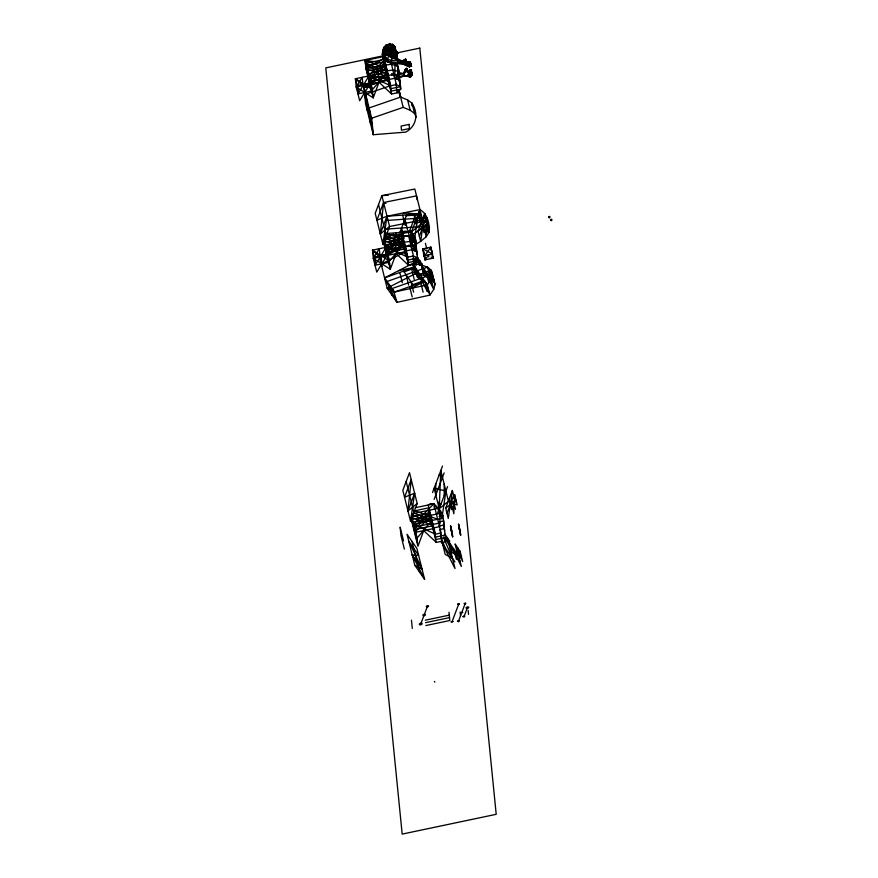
<?xml version="1.0" encoding="UTF-8"?>
<svg xmlns="http://www.w3.org/2000/svg" width="878" height="878" viewBox="0 0 878 878"><rect width="100%" height="100%" fill="white"/><g stroke="black" fill="none" stroke-linecap="round" stroke-linejoin="round"><path stroke-width="1.32" d="M389.645 56.455L389.075 54.074L383.423 54.853L384.729 67.979L390.008 87.701L389.184 79.448L394.793 78.274L395.012 65.06L394.134 62.514M402.958 236.434L405.373 252.919L404.154 248.397L402.958 236.434L408.61 235.666L411.892 249.659L416.743 251.591L416.995 254.06L416.271 248.046C413.725 244.589 408.797 246.191 405.362 246.839L407.096 259.098L406.273 250.845L411.892 249.659L412.1 236.456L411.222 233.91M433.897 527.854L439.505 526.668C440.218 518.733 441.074 509.196 433.853 503.829L430.407 503.807L428.201 505.015L435.466 534.153L441.085 532.979L433.853 503.829L415.096 507.769M409.752 66.816L407.041 65.641L407.798 64.226L407.425 61.701C399.852 61.35 392.246 58.431 385.903 54.414L384.718 55.226L384.191 57.805L387.428 62.009L390.919 63.117L403.123 64.248L409.752 66.816L403.079 63.82M382.665 54.623L382.643 57.07L383.96 59.627L383.423 54.853L389.075 54.074L390.392 56.642L394.595 55.775L397.13 56.697L397.207 59.232L396.988 52.889M411.683 75.267L411.65 74.356L408.731 73.741L412.056 73.269L411.804 72.205L408.544 72.633L408.171 76.342C416.117 78.34 402.201 73.598 411.947 74.784C401.257 75.684 418.806 75.53 408.83 73.95C405.12 78.043 415.02 77.264 408.446 75.332L408.105 76.287L404.275 75.815L398.645 76.627M411.76 75.19C412.287 74.136 410.827 75.991 409.664 75.091M411.398 64.5L411.102 63.589L407.71 62.821L407.074 65.378L409.488 66.607L403.979 62.909L403.639 61.449L407.71 62.821L407.776 64.105L411.145 64.851L411.003 64.116L407.611 63.293L407.425 61.701L403.035 61.361L388.35 54.645L385.903 54.414L384.619 55.599L384.948 56.938L384.191 57.805L387.428 62.009M408.391 62.667L410.311 62.832L410.487 62.129L407.524 61.833L407.546 62.986L410.311 62.832L410.487 62.129L404.33 61.581L404.549 62.722L410.75 65.883L410.827 65.104L404.637 62.459L397.767 63.227L386.814 60.845L388.603 56.324L389.854 55.72L390.48 56.796L389.733 56.455M453.355 497.925L454.606 494.61L453.827 513.74L451.27 503.456L452.104 501.239M394.277 50.737L393.926 46.183C390.194 42.945 397.119 48.378 395.517 50.639L397.701 53.119L396.406 55.204L397.141 58.672L396.088 58.749M407.787 62.953L407.425 64.939C419.618 69.581 400.895 60.922 411.189 64.555C411.409 61.745 400.566 63.49 404.132 60.077C405.735 57.904 406.92 60.593 405.054 61.46L405.779 62.009L404.132 60.077L404.462 61.021M397.372 63.918L398.085 59.166M396.626 63.907L398.294 67.255L397.975 71.48M410.684 76.463L404.549 76.035L399.172 77.407L399.644 76.759M402.936 62.415L403.035 61.361L405.779 59.298L405.998 60.352L405.548 59.221L405.987 59.649L403.639 61.449L407.524 61.833M387.253 229.026L423.646 226.447L429.551 227.885L427.312 223.758L422.527 219.884L414.833 189.022L381.875 195.662L375.202 213.343L382.896 244.205L412.506 246.4L420.639 241.417L426.214 236.731L429.166 232.22C429.902 223.989 427.608 214.034 419.958 209.59L387.011 216.24L376.914 220.202L383.587 202.522L416.534 195.882L417.127 199.756M384.619 55.599L387.154 58.793C391.983 62.173 405.932 59.397 407.403 64.785C405.636 65.773 411.42 65.685 410.827 65.104L410.75 65.883M403.123 64.248L403.145 61.449L403.254 62.953L409.785 66.519L407.392 64.566L407.82 63.754M419.245 211.488L422.527 219.884L389.569 226.524L380.328 233.91L383.587 202.522L385.991 203.389M417.193 503.533L407.952 510.919L411.211 479.531L404.528 497.211L414.625 493.249L410.52 521.214L402.826 490.352L409.499 472.671L417.193 503.533L410.52 521.214M394.562 48.927L395.133 46.786L392.499 44.537L386.111 44.976L382.665 49.914L382.643 57.07M384.674 62.272L384.355 64.851L385.113 62.821M405.68 60.055L405.779 59.298M407.162 64.983L409.488 66.607L409.642 66.026L409.444 66.904L407.194 65.411L407.293 64.632M410.311 62.832L410.125 61.57L410.344 62.536L407.458 62.36M410.158 62.459L410.256 61.69M415.711 251.108C416.918 245.434 416.567 238.959 413.033 234.119M409.938 73.532C417.215 72.281 402.102 73.972 411.091 70.657L410.827 69.768L408.27 71.184C408.072 74.454 412.144 68.725 411.167 70.712C402.761 76.134 418.488 65.872 406.733 71.579L405.998 71.118L406.909 68.912C405.164 66.662 402.223 76.408 405.263 75.87M395.133 235.008L411.606 231.693L420.858 224.296L418.29 214.012L387.011 216.24L382.896 244.205L389.569 226.524L381.875 195.662L388.394 195.201M410.893 233.581L414.175 241.977L418.29 214.012L403.485 212.915M424.743 213.464L420.639 241.417L418.071 231.133L424.743 213.464L427.312 223.758L418.071 231.133L409.938 236.116L385.716 234.316M452.368 490.473L448.252 518.426L445.695 508.142L452.368 490.473L454.925 500.767L445.695 508.142M365.676 94.22L370.746 124.435L371.657 118.223L363.964 87.361L387.933 79.119L363.964 87.361L365.61 103.867L373.304 134.718L405.658 132.128C416.874 126.223 418.608 113.361 412.012 103.209L407.601 99.927L400.631 97.085L369.1 107.939L367.322 110.727L365.676 94.22L389.931 85.879M390.919 63.117L392.345 56.982L392.192 58.014M408.61 235.666L415.085 237.664L415.689 242.778L413.834 250.373M384.794 62.239L384.355 64.851L383.532 56.609L385.244 59.616L384.279 60.791L382.38 54.502M412.462 233.669C416.139 238.377 415.415 244.951 413.011 250.076M406.305 256.014L406.876 256.936M384.191 57.805L384.718 55.226L385.288 55.863L384.169 57.86L385.409 59.386M383.741 49.991L384.257 46.841L386.133 45.634L390.392 45.25L390.984 53.734L390.392 56.642L393.168 53.931C389.843 51.78 384.784 52.669 383.148 56.532L383.39 58.87M450.008 554.753L450.754 551.439M399.084 76.298L397.997 66.267L391.522 64.27L385.87 65.038L383.423 54.853M415.974 257.869L414.284 264.223L408.665 265.397L396.077 253.61L390.326 269.261L373.326 258.406L372.502 250.153L404.429 243.436L389.503 261.007L372.502 250.153L375.927 263.872L386.079 247.3L398.656 234.503M403.759 244.841L379.428 257.287L387.132 288.138L394.42 292.056L427.312 284.845L431.142 279.149L432.492 274.265L431.274 270.27L427.553 267.164L421.297 264.958L413.779 263.74M404.275 75.815L410.805 76.726L408.303 75.837M405.636 70.888L406.69 68.396L404.11 74.125M407.348 61.943L410.487 62.129L407.425 61.701M386.298 58.31L368.99 75.903L358.839 92.475L355.414 78.757L372.415 89.622L387.341 72.04L355.414 78.757L356.238 87.01L373.238 97.864L378.989 82.225L391.577 94.012L397.196 92.827L400.752 89.128L399.655 80.194L396.746 78.987L398.601 71.381L392.872 70.075L387.22 70.8L385.87 65.038L387.066 77.001M404.549 62.722L404.33 61.581L403.211 62.536L410.992 65.85M408.731 73.741L412.056 73.269C413.088 71.316 408.259 74.926 408.468 72.226M406.613 68.341L406.02 71.107L406.788 71.623C420.244 66.882 399.83 74.751 411.113 70.328M380.328 233.91L387.011 216.24M399.885 232.527L406.558 214.847M409.269 231.858L415.942 214.177M419.958 209.59L409.938 236.116L412.506 246.4L411.606 231.693L385.541 233.548M419.355 236.281L426.028 218.611M426.148 219.818L426.982 217.601L387.977 220.378M424.93 231.583L428.266 222.749M407.952 510.919L414.625 493.249M434.138 499.406L444.158 472.891M437.562 513.125L447.582 486.599M446.968 513.29L453.652 495.62M452.554 508.592L455.891 499.758M420.76 623.973L427.443 606.292M452.038 621.745L458.722 604.064M458.503 621.185L465.175 603.526M464.078 616.499L467.414 607.653M395.912 78.68C398.03 73.993 399.128 67.946 396.055 63.457M406.064 71.14C408.193 65.378 404.045 70.24 404.056 73.609L398.634 74.663M407.194 65.411L409.598 66.487M382.38 51.758L386.342 48.795L390.732 48.806L392.554 45.48C386.254 38.939 388.921 50.32 388.921 53.613L390.984 53.734L391.401 57.904L391.347 57.059L392.268 57.838M405.186 71.842L404.264 73.774L398.963 72.545L399.501 73.324M411.628 75.223L411.65 74.356M385.694 55.402L386.232 54.337M398.129 61.548L397.767 63.227L403.979 62.909C404.835 60.483 411.299 65.74 411.036 63.82L407.644 63.073M385.212 68.473L369.814 84.156L359.662 100.729L356.238 87.01L362.208 77.33L363.031 85.583L355.414 78.757M402.311 239.87L386.902 255.542L376.75 272.114L373.326 258.406L379.296 248.726L380.119 256.969L372.502 250.153M397.021 53.371L397.668 52.801L394.178 49.75L394.815 58.464L393.454 57.388L392.817 49.223L393.981 47.631L393.86 45.502L392.488 44.262L392.587 45.184L392.488 44.262M427.377 256.65L425.029 259.855L424.612 255.728L430.889 247.19L433.008 258.176L425.029 259.855L422.9 248.869L430.889 247.19L433.008 258.176L431.076 257.133M403.639 61.449L404.571 60.187L404.495 60.823L403.902 60.384L405.987 59.649M460.105 551.274L457.745 554.457L455.177 544.173L460.105 551.274L462.673 561.558L455.177 544.173M405.801 61.778L405.076 61.262L406.042 60.066L405.406 59.463M432.053 520.445L417.127 538.016L411.464 515.309M404.352 248.068L383.06 240.111L386.079 247.3L407.853 257.144L413.461 255.97L417.599 258.044L417.785 260.579L408.38 262.511L401.422 234.569M384.685 63.117L369.287 78.79L387.626 74.948M384.926 65.587L369.528 81.27L387.878 77.418M401.092 235.194L386.375 250.186L404.725 246.334M402.014 236.983L386.616 252.655L404.967 248.814M435.466 534.153L413.703 524.309L433.853 503.829L433.984 504.51M429.386 511.512L413.988 527.195L432.338 523.343M429.638 513.992L414.24 529.664L432.591 525.823M429.924 516.879L414.526 532.551L432.876 528.699M383.741 57.388L382.369 54.304L384.608 52.131L388.724 50.847L392.993 51.692M396.088 58.167L396.911 57.366L396.691 54.173L393.124 52.943L392.916 50.529L386.43 50.035L382.237 53.075L382.369 54.304M389.141 55.424L390.984 53.734M384.476 49.091L383.664 49.135L384.301 47.094L386.199 45.656L393.86 45.502L394.013 47.708L395.429 49.728L395.605 52.395L394.441 53.404L396.691 54.173L395.791 54.634M418.071 231.133L423.646 226.447L426.214 236.731L426.982 217.601L426.609 221.936L429.166 232.22M396.154 59.056L397.273 58.2L396.746 56.071M406.788 71.623L404.846 70.339L406.909 68.912L405.175 70.569M410.827 69.768L408.391 71.403L408.577 72.183M388.921 53.613L384.816 55.007L384.301 47.094M397.668 52.801L396.285 53.975L396.845 56.62L396.658 55.094L393.168 53.679L393.124 52.943L395.572 52L397.833 53.075L393.026 51.648L392.85 49.234L396.219 50.99L397.888 53.547L397.075 53.898L396.889 51.692L392.916 50.244L392.554 45.48L395.045 47.642L395.517 50.639L394.002 46.874L395.133 46.786L392.543 44.624L393.926 45.832L394.09 48.663L395.451 50.156L394.244 50.287M408.336 71.678L410.926 70.185M383.686 58.541L365.972 68.725L373.238 97.864L368.99 75.903L365.972 68.725L365.149 60.472L383.488 56.609L390.754 85.759L396.373 84.573L400.5 86.659L391.05 88.645L383.785 59.495L365.435 63.359L372.7 92.508M387.527 73.972L369.814 84.156L372.415 89.622L365.149 60.472L384.125 62.931M384.213 239.453L393.465 234.13M404.626 245.368L386.902 255.542L389.503 261.007L384.158 239.584M403.88 60.571L405.812 59.616L405.998 60.352M405.46 251.69L381.14 264.146L382.248 266.462M426.258 283.32L429.88 295.129L427.312 284.845L412.528 263.543L384.564 277.854L396.988 302.339L429.88 295.129L433.71 289.433L435.049 284.549L432.492 274.265L427.553 267.164L387.077 281.487M392.005 288.577L432.492 274.265L430.121 277.448L427.553 267.164L435.049 284.549L433.842 280.554L430.121 277.448L423.854 275.253L415.096 273.826L387.132 288.138L396.988 302.339L393.311 289.729M410.86 288.445L424.853 281.289L427.41 291.573L414.987 267.088L398.546 270.698M393.981 47.631L386.221 47.061L382.665 49.914L382.929 52.471M386.836 55.094L389.075 54.074M384.509 255.487L379.428 257.287L380.668 259.054M413.384 262.961L419.717 260.722L420.858 265.288M404.078 271.84L415.481 267.801M419.969 274.265L431.274 270.27L433.842 280.554M412.945 284.615L424.359 280.576M416.304 117.345L414.57 113.492L410.169 110.211L403.189 107.368L371.657 118.223L373.304 134.718L369.1 107.939L370.746 124.435M399.172 77.407L403.496 75.947M396.691 54.173L395.748 54.447L395.967 57.52L397.086 58.113M391.676 75.058C394.145 74.037 397.514 74.312 399.183 76.649L399.907 82.675L399.15 72.523M408.764 246.455L412.243 245.972M392.696 46.172L393.86 45.502M419.651 264.816L422.263 264.245M449.799 541.265L444.872 534.175L449.053 544.579M419.552 264.849L422.186 264.267L417.259 257.166L420.496 265.266M442.786 525.296L443.895 525.055L443.851 520.917L439.132 521.916M372.952 94.978L365.676 65.839L388.142 61.043M385.069 64.665L365.972 68.725L387.264 76.682M366.971 71.008L385.31 67.145M367.256 73.862L385.596 70.01M395.155 74.586L393.948 74.839L391.522 64.27M356.238 87.01L388.164 80.293M363.964 87.361L369.287 86.242M399.051 81.588L399.775 81.434L400.752 89.128L391.292 91.114L384.026 61.976M384.849 236.731L394.562 234.744M383.818 239.924L402.157 236.061L404.154 248.397M384.059 242.394L402.409 238.531M384.344 245.258L402.684 241.395M413.878 244.413L416.238 243.908L416.512 250.515L415.404 250.757L416.512 250.515L415.382 238.651L412.912 233.8M412.594 248.814L415.162 248.287M373.326 258.406L405.252 251.69L401.4 236.259L402.903 243.59M423.317 252.996L424.612 255.728L432.602 254.049L431.746 250.614M417.599 258.044L408.138 260.042L401.773 234.503M414.076 510.93L428.486 507.901L435.751 537.051L445.212 535.053M412.473 513.74L437.979 508.373M429.781 513.07L411.431 516.933L417.412 540.903M430.769 515.298L439.713 513.465M430.022 515.54L411.683 519.403L417.654 543.383M411.958 522.267L430.308 518.404M439.077 516.483L443.006 515.66L444.136 527.535M413.703 524.309L439.867 518.799M433.041 524.418L439.856 522.981M438.934 526.098L443.895 525.055L444.608 531.069M411.003 518.415L417.95 546.27L423.701 530.619L436.289 542.406L441.897 541.232M425.314 620.197L449.273 615.149M425.567 622.667L449.525 617.629M425.852 625.553L449.81 620.516L448.987 612.262M442.523 466.02L432.514 492.547M399.655 80.194L394.793 78.274L393.904 74.421L388.274 75.442L389.206 84.848M408.72 72.907L412.276 72.654M412.089 72.852L411.881 72.259L408.544 72.633M394.2 49.563L395.418 49.464M396 57.542L397.207 57.443M406.229 215.736L417.95 214.901M414.987 222.76L424.008 222.112M400.214 231.638L411.947 230.804M386.254 70.075L385.42 70.097L386.068 70.174M424.601 579.348L412.188 554.863L418.619 555.346L408.764 541.155L422.044 569.065L414.745 565.147L407.052 534.296L416.907 548.487L424.601 579.348L414.745 565.147M419.717 260.722L414.679 260.294L415.92 262.061M395.133 46.786L392.554 45.48M386.441 68.429L365.149 60.472L369.814 84.156L368.99 75.903L387.966 78.362M389.788 263.894L383.873 240.155L386.902 255.542L386.079 247.3L405.054 249.747M394.441 53.404L396.724 53.745L396.812 54.666M395.967 57.52L393.454 57.388L391.116 54.809L391.215 55.994M390.732 48.806L392.817 49.223M415.096 242.35L409.96 241.472L404.308 242.196L406.273 250.845M407.688 63.699L411.08 64.478L411.178 63.71L411.189 64.555M451.27 503.456L457.175 504.894L454.606 494.61M399.347 92.168L400.708 97.074M391.709 73.631L393.904 74.421M408.808 245.028L410.992 245.818M394.793 78.274L396.746 78.987M365.435 63.359L386.726 71.327M365.676 65.828L386.978 73.796M388.032 234.031L403.529 239.815M384.849 235.622L403.814 242.712M385.102 238.092L404.067 245.192M414.493 510.601L437.661 519.26M413.637 513.059L431.438 519.721M412.715 515.101L431.68 522.201M411.837 517.559L431.965 525.077M411.892 249.659L416.743 251.591L417.84 260.525M410.772 65.521L407.776 64.105M368.99 75.903L390.754 85.759M392.74 47.961L394.09 48.663M425.029 259.855L422.9 248.869L432.602 254.049M431.142 279.149L423.854 275.253L421.297 264.958L431.142 279.149L433.71 289.433L421.297 264.958M458.766 556.158L451.479 552.262L448.91 541.967L458.766 556.158L461.334 566.453L448.91 541.967M413.933 265.573L417.555 277.382L424.853 281.289L394.42 292.056L384.564 277.854L414.987 267.088L415.096 273.826L412.528 263.543M411.277 70.053L410.761 69.713L411.091 70.657M384.169 57.86L386.748 59.572M396.768 55.874L393.245 54.798L393.168 53.931M439.11 474.866L442.49 477.303M437.518 501.843L440.899 504.279M404.132 60.077L405.076 61.262M411.881 72.259L412.056 73.269M403.979 62.909L403.2 61.712L404.44 62.151L403.145 61.449M406.218 68.286L406.92 68.934M415.909 257.452L417.719 259.284M394.013 47.708L396.252 51.341M428.837 272.301L433.765 279.402M415.36 258.834L419.914 265.386M422.581 270.106L432.426 284.296M412.704 267.9L422.57 282.101M403.584 271.126L413.439 285.328M456.461 549.31L461.389 556.411M443.796 537.007L451.511 548.135M450.194 547.115L460.05 561.305M440.767 541.441L454.936 561.854M412.188 554.863L422.044 569.065M434.401 681.471L434.851 682.107M396.439 63.622L398.294 67.255L399.27 73.763M443.006 515.66L440.526 510.809L435.894 506.343L434.105 506.716L434.742 509.306M415.689 242.778L416.238 243.908M458.92 528.326L460.215 531.058L460.632 535.185L458.514 524.199L460.215 531.058M450.93 530.005L452.236 532.737L452.642 536.864L450.524 525.878L452.236 532.737M443.478 537.435L452.466 558.298L445.179 554.391L440.965 537.446M384.992 66.135L385.947 68.374M410.037 61.789L410.344 62.536M413.747 261.392L415.14 264.86M441.382 538.433L445.08 547.652M399.49 92.761L399.26 91.246M399.018 92.464L400.401 97.436L398.952 91.049M412.32 106.304L412.012 103.209L414.57 113.492M407.601 99.927L410.169 110.211M399.073 90.851L403.189 107.368M394.233 75.98L396.373 84.573M395.715 83.684L396.658 87.46M396.274 87.416L396.9 89.94M396.56 90.302L397.196 92.827M425.962 224.592L427.882 232.308M431.581 252.458L432.152 254.741M432.437 255.882L433.008 258.176M384.312 64.862L391.577 94.012M421.407 222.299L423.975 232.582M425.391 243.25L426.818 248.946M428.244 254.664L428.815 256.947M430.022 270.709L432.591 280.993M422.9 248.869L424.612 255.728M414.043 215.176L416.611 225.459M426.214 272.059L428.782 282.343M411.606 231.693L414.175 241.977M408.04 231.09L410.597 241.373M404.923 219.171L407.491 229.454M415.426 261.359L416.381 265.211M420.551 281.926L423.119 292.209M411.321 247.376L413.461 255.97M413.121 256.332L413.747 258.856M402.651 215.121L405.208 225.416M413.362 258.812L413.999 261.326M413.022 259.175L417.555 277.382M401.586 228.006L404.154 238.3M411.683 269.151L414.24 279.434M402.179 234.437L407.853 257.144M406.24 255.663L408.665 265.397M364.787 95.614L372.481 126.476M411.025 281.849L413.593 292.144M409.631 286.667L412.199 296.962M395.967 232.802L398.535 243.085M406.097 274.759L408.665 285.043M399.775 272.476L402.344 282.76M453.575 501.601L455.506 509.317M378.539 204.508L386.232 235.359M449.031 499.308L451.588 509.591M383.412 239.815L390.041 266.374M383.379 241.406L390.326 269.261L386.079 247.3M457.647 547.718L460.204 558.013M389.492 284.955L392.06 295.238M453.838 549.068L456.406 559.352M441.371 535.865L439.801 529.555L444.367 528.6L445.464 537.534L436.004 539.52L428.738 510.37M440.668 534.559L441.612 538.335M430.407 503.807L430.582 504.51M429.024 513.268L436.289 542.406M406.163 481.517L413.856 512.368M411.98 541.397L419.673 572.247M403.551 540.881L400.127 527.162L400.95 535.415L404.374 549.123M389.184 79.448L387.22 70.8L388.285 81.533M458.514 524.199L460.632 535.185M450.524 525.878L452.642 536.864M412.012 103.209L412.495 105.854M388.449 45.458C388.416 43.34 388.581 45.996 386.111 44.976L386.704 53.898M411.991 72.468L412.111 73.181M425.907 282.815L427.41 291.573M413.582 265.068L415.096 273.826M398.535 69.735L399.424 79.13L399.183 76.649M419.004 212.114L420.858 224.296M410.652 234.217L412.506 246.4M390.392 44.284L390.425 45.513M415.799 244.402L416.183 247.695M468.128 610.342L468.534 614.468M459.37 527.623L459.776 531.75M430.889 247.19L431.197 250.285M460.138 612.021L460.555 616.147M423.756 252.293L424.173 256.42M451.38 529.302L451.786 533.429M396.889 51.692L396.955 52.395M399.874 81.961L400.006 83.289M400.357 85.66L400.5 87.054M416.962 253.347L417.094 254.675M417.445 257.045L417.588 258.439M400.467 96.097L400.555 97.019M400.214 95.087L400.302 96.009M395.506 50.88L395.616 52.142M395.605 52.395L395.715 53.481M399.402 91.828L399.688 93.562M390.337 44.339L388.328 44.756L388.35 45.36M388.581 48.685L388.647 49.322M384.553 59.572L385.815 72.194M384.487 65.543L384.729 67.979M401.575 236.928L401.817 239.376M363.92 84.189L364.743 92.442M381.008 255.586L381.831 263.828M411.453 620.164L412.276 628.418M393.026 51.648L393.124 52.943M388.361 44.548L388.405 45.173M444.202 484.162L444.235 495.444M435.773 483.712L435.806 494.983M440.778 470.454L439.23 508.702L448.471 501.305L440.778 470.454M445.914 491.021L441.799 518.986L434.105 488.124L445.914 491.021M451.204 621.811L452.894 621.569L451.204 621.811M457.789 604.13C459.501 605.82 460.171 602.11 457.789 604.13M457.482 621.262C459.37 623.106 460.039 619.078 457.482 621.262M460.862 612.679L462.629 612.427L460.862 612.679M464.242 603.592C465.955 605.271 466.624 601.562 464.242 603.592M463.057 616.565C464.934 618.419 465.669 614.348 463.057 616.565M404.352 253.204C405.395 256.167 406.887 250.735 404.352 253.204M548.585 217.042C549.628 220.005 551.11 214.572 548.585 217.042M550.539 219.851C551.582 222.814 553.063 217.382 550.539 219.851M410.575 76.265L410.454 76.935L410.652 76.32L408.171 76.342L410.575 76.265M447.341 537.731L442.611 544.097L455.034 568.582L447.341 537.731M419.805 48.103L325.782 67.891L402.179 834.1L496.202 814.312L419.805 48.103M370.703 82.762L357.126 85.616L357.95 93.869L371.526 91.016L370.703 82.762M409.06 124.402L401.081 126.081L401.487 130.207L409.477 128.528L409.06 124.402M387.791 254.148L374.215 257.013L375.038 265.255L388.614 262.401L387.791 254.148M426.927 606.907A1.141 0.571 -14 0 0 428.563 606.05A1.141 0.571 -14 0 0 426.829 605.908A1.141 0.571 -14 0 0 426.927 606.907M466.8 608.41A1.394 0.702 -14 0 0 468.775 607.367A1.394 0.702 -14 0 0 466.679 607.192A1.394 0.702 -14 0 0 466.8 608.41M420.101 624.763A1.471 0.735 -14 0 0 422.197 623.665A1.471 0.735 -14 0 0 419.98 623.479A1.471 0.735 -14 0 0 420.101 624.763M423.569 615.708A1.306 0.658 -14 0 0 425.424 614.732A1.306 0.658 -14 0 0 423.459 614.556A1.306 0.658 -14 0 0 423.569 615.708"/></g></svg>
